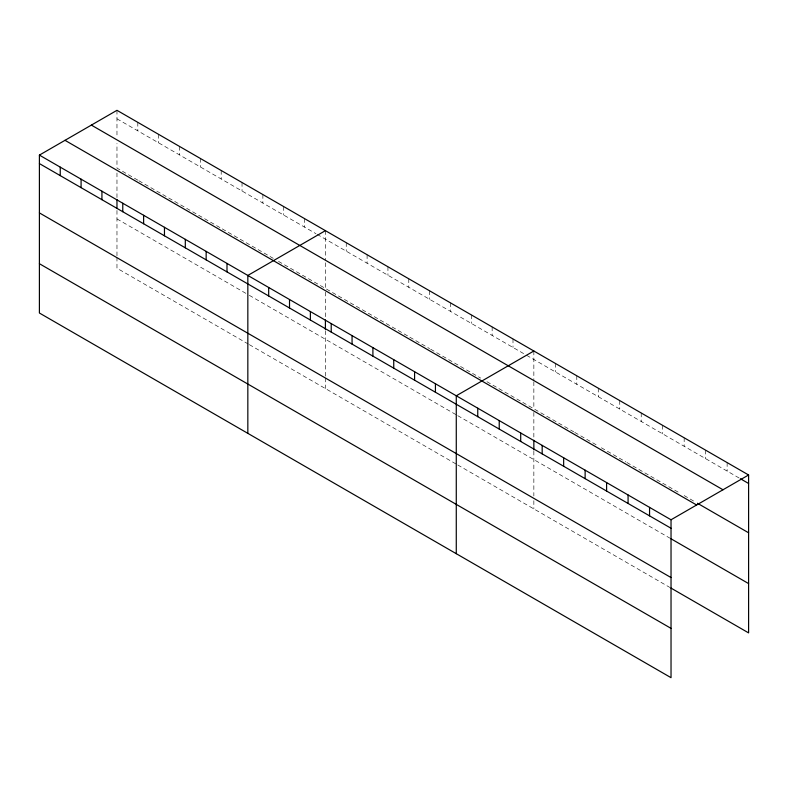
<?xml version="1.0" encoding="UTF-8"?>
<svg xmlns="http://www.w3.org/2000/svg" width="788" height="788" viewBox="0 0 788 788"><rect width="100%" height="100%" fill="white"/><g stroke="black" fill="none" stroke-linecap="round" stroke-linejoin="round"><path stroke-width="0.59" stroke-dasharray="3.94 2.96" d="M116.969 118.811L316.027 233.731M317.071 234.332L525.507 354.679M526.551 355.28L739.4 478.158M137.811 180.147L116.969 168.12L116.969 143.465M138.855 180.748L221.192 228.284M222.236 228.884L273.298 258.375M278.509 261.38L325.405 288.457L325.405 261.458M326.449 289.058L408.785 336.594M409.829 337.195L429.627 348.631M430.672 349.232L480.69 378.112M486.945 381.717L573.733 431.824M574.747 432.415L598.269 445.988M601.342 447.761L625.879 461.935M626.903 462.526L679.059 492.638M684.171 495.583L695.42 502.084M116.969 218.916L248.289 294.732M249.323 295.333L456.725 415.069M457.769 415.67L669.859 538.125M248.289 344.041L116.969 268.225L116.969 257.656M249.323 344.642L456.725 464.378M457.769 464.979L669.859 587.434M727.127 462.595L727.127 471.076M705.654 450.194L705.654 458.675M684.171 437.793L684.171 446.284M662.698 425.392L662.698 433.883M641.225 413.001L641.225 421.481M619.752 400.599L619.752 409.08M598.269 388.198L598.269 396.689M576.796 375.797L576.796 384.288M555.323 363.406L555.323 371.887M533.85 351.005L533.85 380.624M533.85 381.796L533.85 408.795M533.85 412.429L533.85 437.823M533.85 451.13L533.85 495.997M533.85 500.685L533.85 508.91M512.998 338.968L512.998 347.459M492.155 326.931L492.155 335.422M471.313 314.904L471.313 323.385M450.47 302.868L450.47 311.349M429.627 290.831L429.627 299.322M408.785 278.794L408.785 287.285M387.942 266.768L387.942 275.248M367.1 254.731L367.1 263.212M346.247 242.694L346.247 251.185M325.405 230.657L325.405 260.276M325.405 292.082L325.405 318.697M325.405 330.793L325.405 376.822M325.405 378.004L325.405 388.563M304.562 218.631L304.562 227.111M283.719 206.594L283.719 215.085M262.877 194.557L262.877 203.048M242.034 182.53L242.034 191.011M221.192 170.494L221.192 178.974M200.349 158.457L200.349 166.948M179.497 146.42L179.497 154.911M158.654 134.393L158.654 142.874M137.811 122.357L137.811 130.838M116.969 110.32L116.969 137.595M116.969 172.956L116.969 198.359M116.969 210.455L116.969 256.484"/><path stroke-width="1.18" d="M39.4 155.108L671.031 519.775L671.031 677.68L39.4 313.013L39.4 155.108L116.969 110.32L748.6 474.987L748.6 632.892L670.884 588.025M325.405 230.657L247.836 275.445L247.836 433.351M533.85 351.005L456.272 395.783L456.272 553.688M671.031 519.775L748.6 474.987M740.415 478.749L748.6 483.477M91.369 125.105L723 489.772M697.469 503.266L748.6 532.786M65 140.323L696.631 505M39.4 163.589L671.031 528.255M670.884 538.716L748.6 583.583M39.4 212.898L671.031 577.565M39.4 263.704L671.031 628.371M649.558 507.374L649.558 515.864M628.075 494.972L628.075 503.463M606.602 482.581L606.602 491.062M585.129 470.18L585.129 478.661M563.656 457.779L563.656 466.269M542.174 445.378L542.174 453.868M533.85 440.246L533.85 449.918M520.701 432.986L520.701 441.467M499.228 420.585L499.228 429.066M477.755 408.184L477.755 416.675M435.429 383.756L435.429 392.237M414.586 371.719L414.586 380.2M393.744 359.683L393.744 368.173M372.901 347.646L372.901 356.137M352.059 335.619L352.059 344.1M331.216 323.582L331.216 332.073M325.405 319.908L325.405 329.581M310.374 311.546L310.374 320.036M289.521 299.519L289.521 308M268.678 287.482L268.678 295.963M226.993 263.409L226.993 271.899M206.151 251.382L206.151 259.863M185.308 239.345L185.308 247.826M164.465 227.308L164.465 235.799M143.623 215.272L143.623 223.762M122.77 203.245L122.77 211.726M116.969 199.561L116.969 208.032M101.928 191.208L101.928 199.699M81.085 179.172L81.085 187.662M60.243 167.145L60.243 175.626"/></g></svg>
